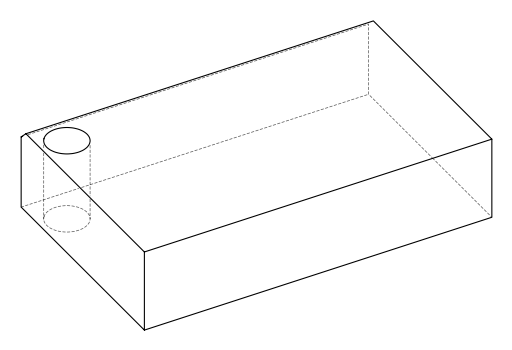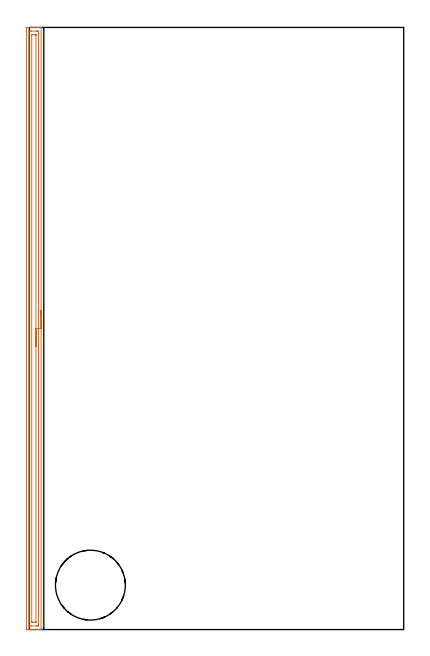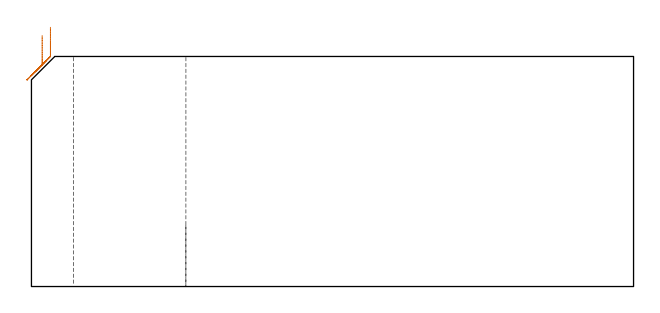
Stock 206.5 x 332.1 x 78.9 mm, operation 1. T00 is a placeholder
(PLAN: 2 operations, 1 tool changes, 11.5 min)
(1 AREA_MILL | FG_CHAMFER_SURFACE | UGT0205_001 | 8.19 min | 10634 mm3)
(2 MILL_THROUGH_HOLE_FROM_SOLID_MATERIAL | STEP1HOLE | UGT0201_004 | Circular | 3.35 min | 91873 mm3)
(TOOL UGT0205_001 | Chamfer Mill 20 x 3 x 45 deg. | D20 FL50 Z2)
(TOOL UGT0201_004 | End Mill 32 mm | D32 FL53 Z6)
(OP 1 AREA_MILL)
G17 G21 G94 G90
T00 M6
G54
G17 G0 G90 X6.5 Y176.05 S1061 M3
G43 Z88.9 H0
G94 G1 Y176.012 Z88.028 F250.
Y175.898 Z87.163
Y175.709 Z86.312
Y175.447 Z85.48
Y175.113 Z84.674
Y174.71 Z83.9
Y174.242 Z83.164
Y173.71 Z82.472
Y173.121 Z81.829
Y172.478 Z81.239
Y171.786 Z80.708
Y171.05 Z80.24
Y170.276 Z79.837
Y169.47 Z79.503
Y168.638 Z79.241
Y167.787 Z79.052
Y166.922 Z78.938
Y166.05 Z78.9
Y0.182
X6.497 Y0.009 Z78.888
X6.489 Y0.007 Z78.88
X6.117 Y0. Z78.517
X5.868 Z78.268
X5.148 Z77.543
X3.905 Z76.302
X2.621 Z75.016
X-1.031 Y0.001 Z71.366
X-1.26 Y0.004 Z71.137
X-1.492 Y0.01 Z70.906
X-1.495 Y0.159 Z70.903
X-1.499 Y0.629 Z70.901
X-1.5 Y1.105 Z70.9
Y331.052
X-1.499 Y331.471 Z70.901
X-1.495 Y331.941 Z70.903
X-1.492 Y332.09 Z70.906
X-1.031 Y332.1 Z71.366
X3.383 Z75.777
X4.788 Z77.184
X5.148 Z77.543
X5.868 Z78.268
X6.118 Z78.517
X6.489 Y332.092 Z78.88
X6.504 Y332.09 Z78.895
X6.5 Y331.922 Z78.9
Y166.05
X5.086 Z77.486
X5.085 Y2.481 Z77.485
Y2.418
X5.079 Y2.012 Z77.479
X4.675 Y2.003 Z77.075
X4.265 Y2.001 Z76.665
X3.795 Y2. Z76.195
X1.147 Z73.547
X0.735 Y2.001 Z73.135
X0.262 Y2.003 Z72.662
X0.026 Y2.01 Z72.426
X-0.079 Y2.034 Z72.321
X-0.085 Y2.354 Z72.315
Y2.418
Y329.619
Y329.682
X-0.079 Y330.088 Z72.321
X0.325 Y330.097 Z72.725
X0.735 Y330.099 Z73.135
X1.205 Y330.1 Z73.605
X3.853 Z76.253
X4.265 Y330.099 Z76.665
X4.738 Y330.097 Z77.138
X4.974 Y330.09 Z77.374
X5.079 Y330.066 Z77.479
X5.085 Y329.746 Z77.485
Y329.682
X5.086 Y166.05 Z77.486
X3.671 Z76.071
Y4.206
X3.669 Y4.06 Z76.069
X3.667 Y4.025 Z76.067
X3.665 Y4.014 Z76.065
X3.653 Y4.01 Z76.053
X3.584 Y4.003 Z75.984
X3.383 Y4.001 Z75.783
X2.703 Y4. Z75.103
X1.821 Z74.221
X1.617 Y4.001 Z74.017
X1.414 Y4.006 Z73.814
X1.357 Y4.01 Z73.757
X1.335 Y4.015 Z73.735
X1.333 Y4.032 Z73.733
X1.33 Y4.109 Z73.73
X1.329 Y4.206 Z73.729
Y4.499
Y327.894
X1.33 Y328.04 Z73.73
X1.333 Y328.075 Z73.733
X1.335 Y328.087 Z73.735
X1.347 Y328.09 Z73.747
X1.416 Y328.097 Z73.816
X1.617 Y328.099 Z74.017
X2.297 Y328.1 Z74.697
X3.179 Z75.579
X3.383 Y328.099 Z75.783
X3.586 Y328.094 Z75.986
X3.643 Y328.09 Z76.043
X3.665 Y328.085 Z76.065
X3.667 Y328.068 Z76.067
X3.67 Y327.991 Z76.07
X3.671 Y327.894 Z76.071
Y327.601
Y166.05
Y165.178 Z76.109
Y164.314 Z76.223
Y163.462 Z76.412
Y162.63 Z76.675
Y161.824 Z77.008
Y161.05 Z77.411
Y160.314 Z77.88
Y159.622 Z78.411
Y158.979 Z79.
Y158.39 Z79.644
Y157.859 Z80.336
Y157.39 Z81.071
Y156.987 Z81.845
Y156.653 Z82.651
Y156.391 Z83.483
Y156.202 Z84.335
Y156.088 Z85.2
Y156.05 Z86.071
G0 Z88.9
M5
M2
